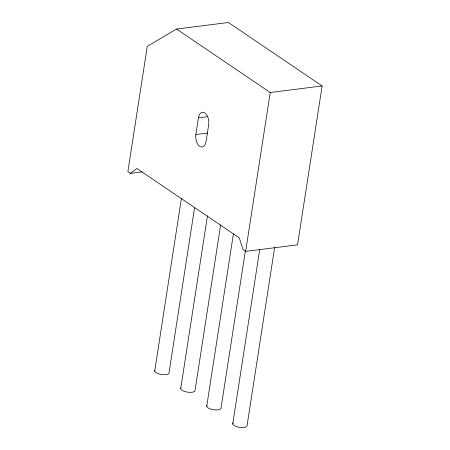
<?xml version="1.0" encoding="UTF-8"?>
<svg xmlns="http://www.w3.org/2000/svg" width="450" height="450" viewBox="0 0 450 450"><rect width="100%" height="100%" fill="white"/><g stroke="black" fill="none" stroke-linecap="round" stroke-linejoin="round"><path stroke-width="0.67" d="M154.688 371.132L181.463 198.169M195.851 134.516L198.439 117.793A9.101 5.197 82.8 0 1 204.857 112.899A9.101 5.197 82.8 0 1 208.682 124.729L206.094 141.452A9.101 5.197 82.8 0 1 199.676 146.346A9.101 5.197 82.8 0 1 195.851 134.516L207.613 133.031M194.648 207.292L169.054 372.611A7.279 2.677 8.8 0 1 161.19 374.479A7.279 2.677 8.8 0 1 154.924 370.226M180.697 388.749L207.472 215.786M220.657 224.904L195.064 390.229A7.279 2.677 8.8 0 1 187.2 392.096A7.279 2.677 8.8 0 1 180.934 387.844M206.708 406.367L233.381 234.096M245.379 250.858L221.074 407.846A7.279 2.677 8.8 0 1 213.216 409.714A7.279 2.677 8.8 0 1 206.949 405.456M176.541 29.047L228.42 22.5L322.121 85.961L297.529 244.845L245.644 251.387L270.242 92.509L176.541 29.047L147.279 46.311L127.879 171.63L130.438 173.362L142.194 171.877M232.723 423.984L259.712 249.632M274.725 246.943L247.089 425.464A7.279 2.677 8.8 0 1 238.607 427.213A7.279 2.677 8.8 0 1 233.393 422.696M130.438 173.362L136.851 168.469L239.259 237.825L243.084 249.654L245.644 251.387M270.242 92.509L322.121 85.961M198.439 117.793L207.433 116.657"/></g></svg>
